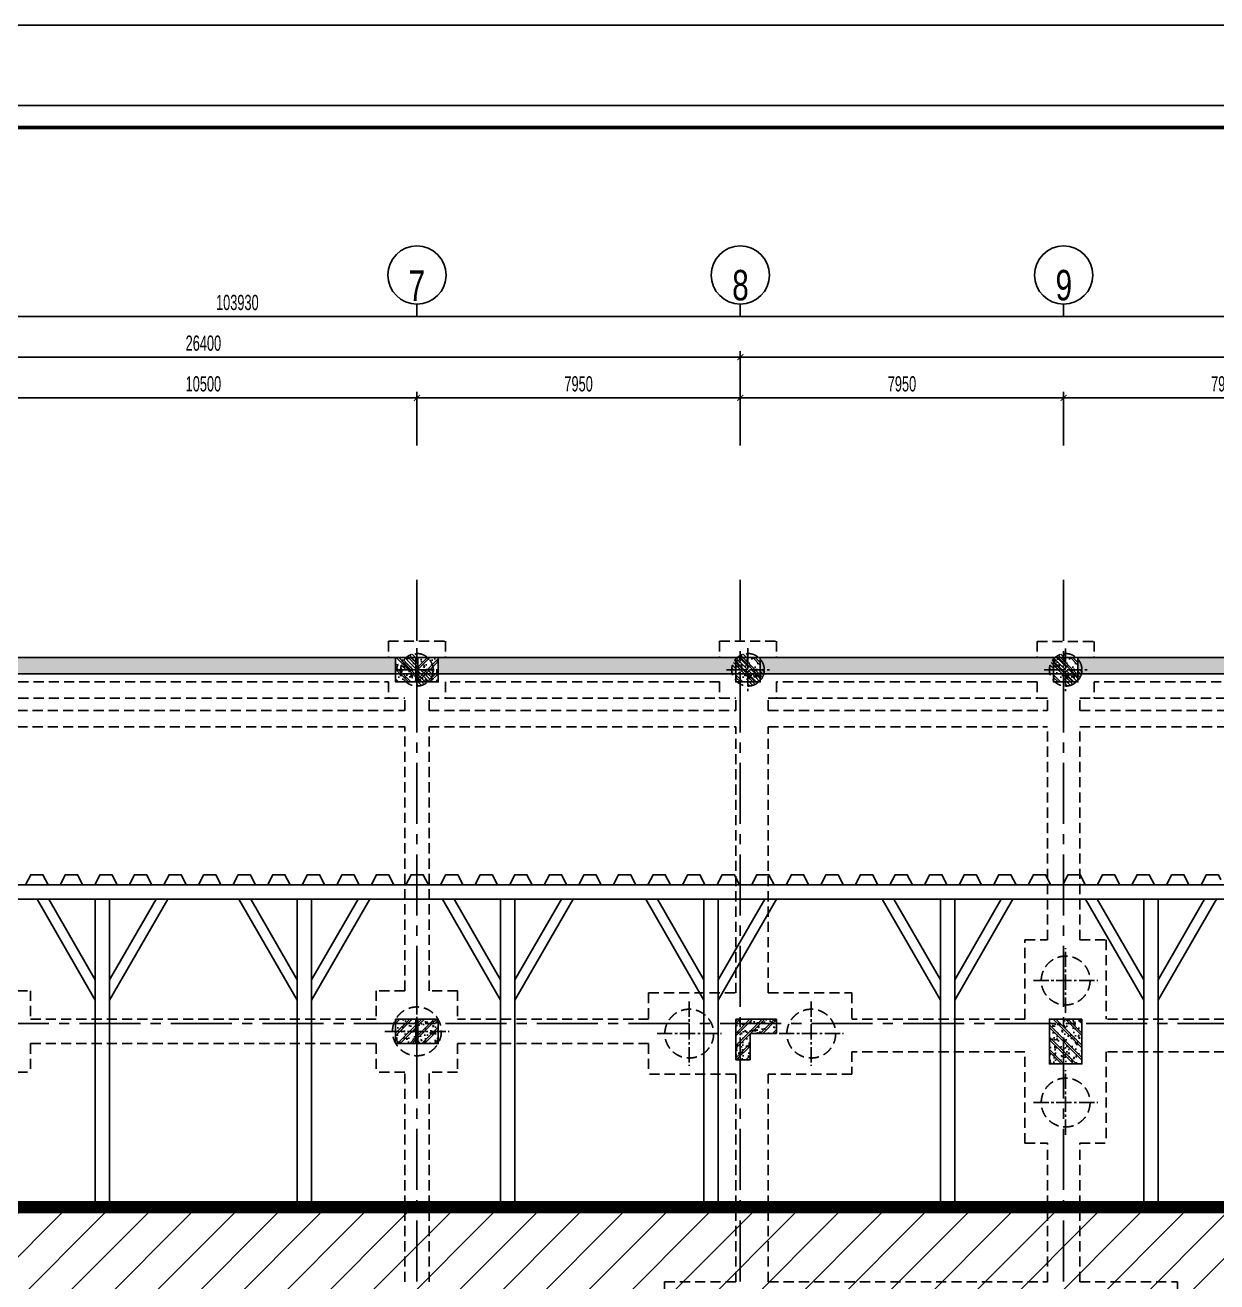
# Model space of a CAD drawing. Extents: x 71 to 3057337, y -14 to 345257.
# Drawn here: x 2969922 to 2999221, y 314356 to 345257 of the extents above; entities that cross this region are included whole.
import ezdxf

# ---------------------------------------------------------------- set-up
doc = ezdxf.new("R2010")
doc.units = 0
doc.header["$LTSCALE"] = 1000
doc.header["$MEASUREMENT"] = 0
doc.header["$PDMODE"] = 3
doc.linetypes.add('CENTER2', pattern=[1.125, 0.75, -0.125, 0.125, -0.125])
doc.linetypes.add('HIDDEN', pattern=[0.375, 0.25, -0.125])
doc.layers.get('0').update_dxf_attribs({"linetype": 'CONTINUOUS'})
doc.layers.get('Defpoints').update_dxf_attribs({"linetype": 'CONTINUOUS'})
for name, color, linetype in [('03BORDER', 3, 'CONTINUOUS'), ('12CHI', 1, 'CONTINUOUS'), ('CDC-KHUNGTEN', 7, 'CONTINUOUS'), ('CDC.01.AXIS', 160, 'CENTER2'), ('CDC.02.DIM', 1, 'CONTINUOUS'), ('CDC.04.HIDDEN', 8, 'HIDDEN'), ('CDC.05.STEEL', 4, 'CONTINUOUS'), ('CDC.06.TEXT', 2, 'CONTINUOUS'), ('CDC.09.COLUMN', 4, 'CONTINUOUS'), ('CDC.10.HATCH', 9, 'CONTINUOUS'), ('CDC.14.STEELNUM', 2, 'CONTINUOUS'), ('CDC.16.BIGTEXT', 6, 'CONTINUOUS')]:
    doc.layers.add(name, color=color, linetype=linetype)
doc.styles.add('ARIAL', font='arial.ttf', dxfattribs={"width": 0.6})
doc.dimstyles.new('D150', dxfattribs={"dimscale": 150, "dimtxt": 2.5, "dimasz": 1, "dimexe": 1, "dimexo": 0, "dimgap": 1, "dimtad": 1, "dimdec": 0, "dimdsep": 46, "dimtxsty": 'ARIAL', "dimblk": 'ARCHTICK', "dimcen": 1, "dimdle": 1, "dimclrd": 1, "dimclre": 1, "dimclrt": 2, "dimadec": 0, "dimazin": 0, "dimtfac": 0.00072, "dimtdec": 0, "dimtix": 1, "dimtmove": 2, "dimatfit": 3, "dimldrblk": 'ARCHTICK', "dimfxl": 1, "dimtolj": 1, "dimlwd": -1, "dimlwe": -1, "dimarcsym": 0})
pattern_1 = [(50, (-321037.27, 0), (358.63009, -31.376067), [37.5, -412.5]), (355, (-321037.27, 0), (-69.37567, 376.09607), [30, -330]), (100.4514, (-321007.4, -2.6), (289.25469, 344.71977), [31.870095, -350.571056]), (46.1842, (-321037.27, 100), (533.62052, -82.75951), [56.25, -618.75]), (96.6356, (-320992.8, 93.1), (467.33135, 487.05894), [47.80514, -525.8565]), (351.1842, (-321037.3, 100), (467.33097, 487.0593), [45, -495]), (21, (-320987.27, 75), (298.453526, -201.309445), [37.5, -412.5]), (326, (-320987.27, 75), (121.657666, 362.57502), [30, -330]), (71.4514, (-320962.4, 58.22), (420.111314, 161.26525), [31.870095, -350.571056]), (37.5, (-321037.27, 0), (6.079928, 166.446927), [0, -326, 0, -335, 0, -331.25]), (7.5, (-321037.27, 0), (131.534769, 197.205856), [0, -191, 0, -318.5, 0, -126.25]), (327.5, (-321148.77, 0), (266.911218, -11.277436), [0, -125, 0, -390, 0, -517.5]), (317.5, (-321198.77, 0), (291.593085, 50.05249), [0, -162.5, 0, -259, 0, -367.5]), (45, (-321037.27, 0), (-150.26019, 150.26019), []), (45, (-321037.27, 61.25), (-150.26019, 150.26019), [])]

# ---------------------------------------------------------------- blocks, each defined once
blk = doc.blocks.new('_ARCHTICK')
at = {"color": 0, "linetype": 'ByBlock', "const_width": 0.15}
blk.add_lwpolyline([(-0.5, -0.5), (0.5, 0.5)], dxfattribs=at)
blk = doc.blocks.new('*D308')
at = {"layer": 'CDC.02.DIM', "color": 1, "transparency": 16777216}
for p, q in [((2979554, 334920), (2979554, 336243)), ((2987504, 334920), (2987504, 336243)), ((2979404, 336093), (2987654, 336093))]:
    blk.add_line(p, q, dxfattribs=at)
at = {"layer": 'Defpoints', "color": 0, "transparency": 16777216}
for p in [(2987504, 336093), (2979554, 334920), (2987504, 334920)]:
    blk.add_point(p, dxfattribs=at)
at = {"layer": 'CDC.02.DIM', "color": 1, "transparency": 16777216, "xscale": 150, "yscale": 150, "zscale": 150, "rotation": 180}
blk.add_blockref('_ARCHTICK', (2979554, 336093), dxfattribs=at)
at = {"layer": 'CDC.02.DIM', "color": 1, "transparency": 16777216, "xscale": 150, "yscale": 150, "zscale": 150}
blk.add_blockref('_ARCHTICK', (2987504, 336093), dxfattribs=at)
at = {"layer": 'CDC.02.DIM', "color": 2, "transparency": 16777216, "insert": (2983529, 336435), "char_height": 375, "attachment_point": 5, "style": 'ARIAL'}
blk.add_mtext('\\A1;7950', dxfattribs=at)
blk = doc.blocks.new('*D311')
at = {"layer": 'CDC.02.DIM', "color": 1, "transparency": 16777216}
for p, q in [((2995454, 334920), (2995454, 336243)), ((3003404, 334920), (3003404, 336243)), ((3003554, 336093), (2995304, 336093))]:
    blk.add_line(p, q, dxfattribs=at)
at = {"layer": 'Defpoints', "color": 0, "transparency": 16777216}
for p in [(2995454, 336093), (2995454, 334920), (3003404, 334920)]:
    blk.add_point(p, dxfattribs=at)
at = {"layer": 'CDC.02.DIM', "color": 1, "transparency": 16777216, "xscale": 150, "yscale": 150, "zscale": 150, "rotation": 180}
blk.add_blockref('_ARCHTICK', (2995454, 336093), dxfattribs=at)
at = {"layer": 'CDC.02.DIM', "color": 1, "transparency": 16777216, "xscale": 150, "yscale": 150, "zscale": 150}
blk.add_blockref('_ARCHTICK', (3003404, 336093), dxfattribs=at)
at = {"layer": 'CDC.02.DIM', "color": 2, "transparency": 16777216, "insert": (2999429, 336435), "char_height": 375, "attachment_point": 5, "style": 'ARIAL'}
blk.add_mtext('\\A1;7950', dxfattribs=at)
blk = doc.blocks.new('*D312')
at = {"layer": 'CDC.02.DIM', "color": 1, "transparency": 16777216}
for p, q in [((2987504, 334920), (2987504, 336243)), ((2995454, 334920), (2995454, 336243)), ((2995604, 336093), (2987354, 336093))]:
    blk.add_line(p, q, dxfattribs=at)
at = {"layer": 'Defpoints', "color": 0, "transparency": 16777216}
for p in [(2987504, 336093), (2987504, 334920), (2995454, 334920)]:
    blk.add_point(p, dxfattribs=at)
at = {"layer": 'CDC.02.DIM', "color": 1, "transparency": 16777216, "xscale": 150, "yscale": 150, "zscale": 150, "rotation": 180}
blk.add_blockref('_ARCHTICK', (2987504, 336093), dxfattribs=at)
at = {"layer": 'CDC.02.DIM', "color": 1, "transparency": 16777216, "xscale": 150, "yscale": 150, "zscale": 150}
blk.add_blockref('_ARCHTICK', (2995454, 336093), dxfattribs=at)
at = {"layer": 'CDC.02.DIM', "color": 2, "transparency": 16777216, "insert": (2991479, 336435), "char_height": 375, "attachment_point": 5, "style": 'ARIAL'}
blk.add_mtext('\\A1;7950', dxfattribs=at)
blk = doc.blocks.new('*D313')
at = {"layer": 'CDC.02.DIM', "color": 1, "transparency": 16777216}
for p, q in [((2987504, 334920), (2987504, 337243)), ((3027104, 334920), (3027104, 337243)), ((3027254, 337093), (2987354, 337093))]:
    blk.add_line(p, q, dxfattribs=at)
at = {"layer": 'Defpoints', "color": 0, "transparency": 16777216}
for p in [(2987504, 337093), (2987504, 334920), (3027104, 334920)]:
    blk.add_point(p, dxfattribs=at)
at = {"layer": 'CDC.02.DIM', "color": 1, "transparency": 16777216, "xscale": 150, "yscale": 150, "zscale": 150, "rotation": 180}
blk.add_blockref('_ARCHTICK', (2987504, 337093), dxfattribs=at)
at = {"layer": 'CDC.02.DIM', "color": 1, "transparency": 16777216, "xscale": 150, "yscale": 150, "zscale": 150}
blk.add_blockref('_ARCHTICK', (3027104, 337093), dxfattribs=at)
at = {"layer": 'CDC.02.DIM', "color": 2, "transparency": 16777216, "insert": (3007304, 337435), "char_height": 375, "attachment_point": 5, "style": 'ARIAL'}
blk.add_mtext('\\A1;39600', dxfattribs=at)
blk = doc.blocks.new('*D314')
at = {"layer": 'CDC.02.DIM', "color": 1, "transparency": 16777216}
for p, q in [((2961104, 334920), (2961104, 337243)), ((2987504, 334920), (2987504, 337243)), ((2960954, 337093), (2987654, 337093))]:
    blk.add_line(p, q, dxfattribs=at)
at = {"layer": 'Defpoints', "color": 0, "transparency": 16777216}
for p in [(2987504, 337093), (2961104, 334920), (2987504, 334920)]:
    blk.add_point(p, dxfattribs=at)
at = {"layer": 'CDC.02.DIM', "color": 1, "transparency": 16777216, "xscale": 150, "yscale": 150, "zscale": 150, "rotation": 180}
blk.add_blockref('_ARCHTICK', (2961104, 337093), dxfattribs=at)
at = {"layer": 'CDC.02.DIM', "color": 1, "transparency": 16777216, "xscale": 150, "yscale": 150, "zscale": 150}
blk.add_blockref('_ARCHTICK', (2987504, 337093), dxfattribs=at)
at = {"layer": 'CDC.02.DIM', "color": 2, "transparency": 16777216, "insert": (2974304, 337435), "char_height": 375, "attachment_point": 5, "style": 'ARIAL'}
blk.add_mtext('\\A1;26400', dxfattribs=at)
blk = doc.blocks.new('*D315')
at = {"layer": 'CDC.02.DIM', "color": 1, "transparency": 16777216}
for p, q in [((2923024, 338093), (3027254, 338093)), ((2923174, 334920), (2923174, 338243)), ((3027104, 334920), (3027104, 338243))]:
    blk.add_line(p, q, dxfattribs=at)
at = {"layer": 'Defpoints', "color": 0, "transparency": 16777216}
for p in [(3027104, 338093), (2923174, 334920), (3027104, 334920)]:
    blk.add_point(p, dxfattribs=at)
at = {"layer": 'CDC.02.DIM', "color": 1, "transparency": 16777216, "xscale": 150, "yscale": 150, "zscale": 150, "rotation": 180}
blk.add_blockref('_ARCHTICK', (2923174, 338093), dxfattribs=at)
at = {"layer": 'CDC.02.DIM', "color": 1, "transparency": 16777216, "xscale": 150, "yscale": 150, "zscale": 150}
blk.add_blockref('_ARCHTICK', (3027104, 338093), dxfattribs=at)
at = {"layer": 'CDC.02.DIM', "color": 2, "transparency": 16777216, "insert": (2975139, 338435), "char_height": 375, "attachment_point": 5, "style": 'ARIAL'}
blk.add_mtext('\\A1;103930', dxfattribs=at)
blk = doc.blocks.new('*D316')
at = {"layer": 'CDC.02.DIM', "color": 1, "transparency": 16777216}
for p, q in [((2969054, 334920), (2969054, 336243)), ((2979554, 334920), (2979554, 336243)), ((2968904, 336093), (2979704, 336093))]:
    blk.add_line(p, q, dxfattribs=at)
at = {"layer": 'Defpoints', "color": 0, "transparency": 16777216}
for p in [(2979554, 336093), (2969054, 334920), (2979554, 334920)]:
    blk.add_point(p, dxfattribs=at)
at = {"layer": 'CDC.02.DIM', "color": 1, "transparency": 16777216, "xscale": 150, "yscale": 150, "zscale": 150, "rotation": 180}
blk.add_blockref('_ARCHTICK', (2969054, 336093), dxfattribs=at)
at = {"layer": 'CDC.02.DIM', "color": 1, "transparency": 16777216, "xscale": 150, "yscale": 150, "zscale": 150}
blk.add_blockref('_ARCHTICK', (2979554, 336093), dxfattribs=at)
at = {"layer": 'CDC.02.DIM', "color": 2, "transparency": 16777216, "insert": (2974304, 336435), "char_height": 375, "attachment_point": 5, "style": 'ARIAL'}
blk.add_mtext('\\A1;10500', dxfattribs=at)
blk = doc.blocks.new('7.95M')
at = {"layer": 'CDC.10.HATCH'}
h = blk.add_hatch(dxfattribs=at)
h.set_pattern_fill('CHAU-01', color=256, scale=80, style=0, pattern_type=2)
h.set_pattern_definition([(50, (-322187.27, 0), (573.80815, -50.20171), [60, -660]), (355, (-322187.3, 0), (-111.00107, 601.7537), [48, -528]), (100.4514, (-322139.46, -4.2), (462.8075, 551.55163), [50.99215, -560.91369]), (46.1842, (-322187.3, 160), (853.79284, -132.4152), [90, -990]), (96.6356, (-322116.1, 149), (747.73016, 779.2943), [76.48823, -841.3704]), (351.1842, (-322187.3, 160), (747.72956, 779.2949), [72, -792]), (21, (-322107.27, 120), (477.52564, -322.09511), [60, -660]), (326, (-322107.3, 120), (194.65227, 580.12004), [48, -528]), (71.4514, (-322067.5, 93.16), (672.1781, 258.0244), [50.99215, -560.91369]), (37.5, (-322187.27, 0), (9.727884, 266.315083), [0, -521.6, 0, -536, 0, -530]), (7.5, (-322187.27, 0), (210.45563, 315.52937), [0, -305.6, 0, -509.6, 0, -202]), (327.5, (-322365.67, 0), (427.05795, -18.043897), [0, -200, 0, -624, 0, -828]), (317.5, (-322445.67, 0), (466.548935, 80.083986), [0, -260, 0, -414.4, 0, -588]), (45, (-322187.27, 0), (-240.416306, 240.416306), []), (45, (-322187.27, 98), (-240.416306, 240.416306), [])])
h.paths.add_polyline_path([(1468217, -63848), (1458542, -63848), (1458542, -64248), (1468217, -64248)])
h.paths.add_polyline_path([(1476583, -63848), (1469267, -63848), (1469267, -64248), (1476583, -64248)])
h.paths.add_polyline_path([(1484393, -63848), (1477183, -63848), (1477183, -64248), (1484393, -64248)])
h.paths.add_polyline_path([(1492293, -63848), (1484993, -63848), (1484993, -64248), (1492293, -64248)])
h.paths.add_polyline_path([(1500193, -63848), (1492893, -63848), (1492893, -64248), (1500193, -64248)])
h.paths.add_polyline_path([(1508003, -63848), (1500793, -63848), (1500793, -64248), (1508003, -64248)])
h.paths.add_polyline_path([(1511853, -63848), (1508603, -63848), (1508603, -64248), (1511853, -64248)])
h.paths.add_polyline_path([(1512453, -63848), (1512453, -63848), (1512453, -64433), (1515745, -67954), (1516292, -67954)])
h = blk.add_hatch(dxfattribs=at)
h.set_pattern_fill('CHAU-01', color=256, scale=50, angle=270, style=0, pattern_type=2)
h.set_pattern_definition([(320, (-280638.86, -371169.63), (-31.376067, -358.63009), [37.5, -412.5]), (265, (-280638.86, -371169.63), (376.09607, 69.37567), [30, -330]), (10.4514, (-280641.48, -371199.52), (344.71977, -289.25469), [31.870095, -350.571056]), (316.1842, (-280538.86, -371169.63), (-82.75951, -533.62052), [56.25, -618.75]), (6.6356, (-280545.76, -371214.1), (487.05894, -467.33135), [47.80514, -525.8565]), (261.1842, (-280538.86, -371169.63), (487.0593, -467.33097), [45, -495]), (291, (-280563.86, -371219.63), (-201.309445, -298.453526), [37.5, -412.5]), (236, (-280563.86, -371219.63), (362.57502, -121.657666), [30, -330]), (341.4514, (-280580.64, -371244.5), (161.26525, -420.111314), [31.870095, -350.571056]), (307.5, (-280638.86, -371169.63), (166.446927, -6.079928), [0, -326, 0, -335, 0, -331.25]), (277.5, (-280638.86, -371169.63), (197.205856, -131.534769), [0, -191, 0, -318.5, 0, -126.25]), (237.5, (-280638.86, -371058.13), (-11.277436, -266.911218), [0, -125, 0, -390, 0, -517.5]), (227.5, (-280638.86, -371008.13), (50.05249, -291.593085), [0, -162.5, 0, -259, 0, -367.5]), (315, (-280638.86, -371169.63), (150.26019, 150.26019), []), (315, (-280577.61, -371169.63), (150.26019, 150.26019), [])])
h.paths.add_polyline_path([(1468217, -63848), (1468217, -64448), (1468717, -64448), (1468717, -63848)])
h = blk.add_hatch(dxfattribs=at)
h.set_pattern_fill('ANSI31', color=256, scale=500, style=0)
h.set_pattern_definition([(135, (3245406.14, 17235.994), (44.1941738, 44.1941738), [])])
edge = h.paths.add_edge_path()
edge.add_line((1468742, -63748), (1468742, -64148))
edge.add_line((1468742, -64148), (1468342, -64148))
edge.add_ellipse((1468742, -64148), major_axis=(283, 283), ratio=1, start_angle=45, end_angle=135, ccw=False)
edge = h.paths.add_edge_path()
edge.add_line((1468742, -64148), (1469142, -64148))
edge.add_ellipse((1468742, -64148), major_axis=(283, 283), ratio=1, start_angle=225, end_angle=315, ccw=False)
edge.add_line((1468742, -64548), (1468742, -64148))
h = blk.add_hatch(dxfattribs=at)
h.set_pattern_fill('CHAU-01', color=256, scale=50, angle=270, style=0, pattern_type=2)
h.set_pattern_definition([(220, (3218123.78, -371169.63), (31.376067, -358.63009), [37.5, -412.5]), (275, (3218123.8, -371169.63), (-376.09607, 69.37567), [30, -330]), (169.5486, (3218126.4, -371199.52), (-344.71977, -289.25469), [31.870095, -350.571056]), (223.8158, (3218023.8, -371169.63), (82.75951, -533.62052), [56.25, -618.75]), (173.3644, (3218030.7, -371214.1), (-487.05894, -467.33135), [47.80514, -525.8565]), (278.8158, (3218023.8, -371169.63), (-487.0593, -467.33097), [45, -495]), (249, (3218048.78, -371219.63), (201.309445, -298.453526), [37.5, -412.5]), (304, (3218048.8, -371219.63), (-362.57502, -121.657666), [30, -330]), (198.5486, (3218065.56, -371244.5), (-161.26525, -420.111314), [31.870095, -350.571056]), (232.5, (3218123.78, -371169.63), (-166.446927, -6.079928), [0, -326, 0, -335, 0, -331.25]), (262.5, (3218123.78, -371169.63), (-197.205856, -131.534769), [0, -191, 0, -318.5, 0, -126.25]), (302.5, (3218123.78, -371058.13), (11.277436, -266.911218), [0, -125, 0, -390, 0, -517.5]), (312.5, (3218123.78, -371008.13), (-50.05249, -291.593085), [0, -162.5, 0, -259, 0, -367.5]), (225, (3218123.78, -371169.63), (-150.26019, 150.26019), []), (225, (3218062.53, -371169.63), (-150.26019, 150.26019), [])])
h.paths.add_polyline_path([(1469267, -63848), (1469267, -64448), (1468767, -64448), (1468767, -63848)])
h = blk.add_hatch(dxfattribs=at)
h.set_pattern_fill('ANSI31', color=256, scale=500, style=0)
h.set_pattern_definition([(135, (3253546.144, 17235.994), (44.1941738, 44.1941738), [])])
edge = h.paths.add_edge_path()
edge.add_line((1476882, -63748), (1476882, -64148))
edge.add_line((1476882, -64148), (1476482, -64148))
edge.add_ellipse((1476882, -64148), major_axis=(283, 283), ratio=1, start_angle=45, end_angle=135, ccw=False)
edge = h.paths.add_edge_path()
edge.add_line((1476882, -64148), (1477282, -64148))
edge.add_ellipse((1476882, -64148), major_axis=(283, 283), ratio=1, start_angle=225, end_angle=315, ccw=False)
edge.add_line((1476882, -64548), (1476882, -64148))
h = blk.add_hatch(dxfattribs=at)
h.set_pattern_fill('CHAU-01', color=256, scale=50, angle=270, style=0, pattern_type=2)
h.set_pattern_definition([(320, (-272173.57, -371169.63), (-31.376067, -358.63009), [37.5, -412.5]), (265, (-272173.57, -371169.63), (376.09607, 69.37567), [30, -330]), (10.4514, (-272176.2, -371199.52), (344.71977, -289.25469), [31.870095, -350.571056]), (316.1842, (-272073.57, -371169.63), (-82.75951, -533.62052), [56.25, -618.75]), (6.6356, (-272080.47, -371214.1), (487.05894, -467.33135), [47.80514, -525.8565]), (261.1842, (-272073.6, -371169.63), (487.0593, -467.33097), [45, -495]), (291, (-272098.57, -371219.63), (-201.309445, -298.453526), [37.5, -412.5]), (236, (-272098.57, -371219.63), (362.57502, -121.657666), [30, -330]), (341.4514, (-272115.35, -371244.5), (161.26525, -420.111314), [31.870095, -350.571056]), (307.5, (-272173.57, -371169.63), (166.446927, -6.079928), [0, -326, 0, -335, 0, -331.25]), (277.5, (-272173.57, -371169.63), (197.205856, -131.534769), [0, -191, 0, -318.5, 0, -126.25]), (237.5, (-272173.57, -371058.13), (-11.277436, -266.911218), [0, -125, 0, -390, 0, -517.5]), (227.5, (-272173.57, -371008.13), (50.05249, -291.593085), [0, -162.5, 0, -259, 0, -367.5]), (315, (-272173.57, -371169.63), (150.26019, 150.26019), []), (315, (-272112.32, -371169.63), (150.26019, 150.26019), [])])
h.paths.add_polyline_path([(1477183, -64448), (1476583, -64448), (1476583, -63848), (1477183, -63848)])
h = blk.add_hatch(dxfattribs=at)
h.set_pattern_fill('ANSI31', color=256, scale=500, style=0)
h.set_pattern_definition([(135, (3261356.086, 17235.834), (44.1941738, 44.1941738), [])])
edge = h.paths.add_edge_path()
edge.add_line((1484692, -63749), (1484692, -64149))
edge.add_line((1484692, -64149), (1484292, -64149))
edge.add_ellipse((1484692, -64149), major_axis=(283, 283), ratio=1, start_angle=45, end_angle=135, ccw=False)
edge = h.paths.add_edge_path()
edge.add_line((1484692, -64149), (1485092, -64149))
edge.add_ellipse((1484692, -64149), major_axis=(283, 283), ratio=1, start_angle=225, end_angle=315, ccw=False)
edge.add_line((1484692, -64549), (1484692, -64149))
h = blk.add_hatch(dxfattribs=at)
h.set_pattern_fill('CHAU-01', color=256, scale=50, angle=270, style=0, pattern_type=2)
h.set_pattern_definition([(320, (-264363.63, -371169.58), (-31.376067, -358.63009), [37.5, -412.5]), (265, (-264363.63, -371169.58), (376.09607, 69.37567), [30, -330]), (10.4514, (-264366.25, -371199.47), (344.71977, -289.25469), [31.870095, -350.571056]), (316.1842, (-264263.63, -371169.6), (-82.75951, -533.62052), [56.25, -618.75]), (6.6356, (-264270.53, -371214.05), (487.05894, -467.33135), [47.80514, -525.8565]), (261.1842, (-264263.63, -371169.6), (487.0593, -467.33097), [45, -495]), (291, (-264288.63, -371219.58), (-201.309445, -298.453526), [37.5, -412.5]), (236, (-264288.63, -371219.58), (362.57502, -121.657666), [30, -330]), (341.4514, (-264305.4, -371244.45), (161.26525, -420.111314), [31.870095, -350.571056]), (307.5, (-264363.63, -371169.58), (166.446927, -6.079928), [0, -326, 0, -335, 0, -331.25]), (277.5, (-264363.63, -371169.58), (197.205856, -131.534769), [0, -191, 0, -318.5, 0, -126.25]), (237.5, (-264363.63, -371058.08), (-11.277436, -266.911218), [0, -125, 0, -390, 0, -517.5]), (227.5, (-264363.63, -371008.08), (50.05249, -291.593085), [0, -162.5, 0, -259, 0, -367.5]), (315, (-264363.63, -371169.58), (150.26019, 150.26019), []), (315, (-264302.38, -371169.58), (150.26019, 150.26019), [])])
h.paths.add_polyline_path([(1484993, -64448), (1484393, -64448), (1484393, -63848), (1484993, -63848)])
h = blk.add_hatch(dxfattribs=at)
h.set_pattern_fill('CHAU-01', color=256, scale=50, style=0, pattern_type=2)
h.set_pattern_definition(pattern_1)
h.paths.add_polyline_path([(1468217, -72738), (1468217, -73338), (1468717, -73338), (1468717, -72738)])
h = blk.add_hatch(dxfattribs=at)
h.set_pattern_fill('CHAU-01', color=256, scale=50, style=0, pattern_type=2)
h.set_pattern_definition(pattern_1)
h.paths.add_polyline_path([(1469267, -72738), (1469267, -73338), (1468767, -73338), (1468767, -72738)])
h = blk.add_hatch(dxfattribs=at)
h.set_pattern_fill('CHAU-01', color=256, scale=50, style=0, pattern_type=2)
h.set_pattern_definition([(50, (-263987.3, 0), (358.63009, -31.376067), [37.5, -412.5]), (355, (-263987.3, 0), (-69.37567, 376.09607), [30, -330]), (100.4514, (-263957.42, -2.6), (289.25469, 344.71977), [31.870095, -350.571056]), (46.1842, (-263987.3, 100), (533.62052, -82.75951), [56.25, -618.75]), (96.6356, (-263942.84, 93.1), (467.33135, 487.05894), [47.80514, -525.8565]), (351.1842, (-263987.3, 100), (467.33097, 487.0593), [45, -495]), (21, (-263937.3, 75), (298.453526, -201.309445), [37.5, -412.5]), (326, (-263937.3, 75), (121.657666, 362.57502), [30, -330]), (71.4514, (-263912.43, 58.22), (420.111314, 161.26525), [31.870095, -350.571056]), (37.5, (-263987.3, 0), (6.079928, 166.446927), [0, -326, 0, -335, 0, -331.25]), (7.5, (-263987.3, 0), (131.534769, 197.205856), [0, -191, 0, -318.5, 0, -126.25]), (327.5, (-264098.8, 0), (266.911218, -11.277436), [0, -125, 0, -390, 0, -517.5]), (317.5, (-264148.8, 0), (291.593085, 50.05249), [0, -162.5, 0, -259, 0, -367.5]), (45, (-263987.3, 0), (-150.26019, 150.26019), []), (45, (-263987.3, 61.25), (-150.26019, 150.26019), [])])
h.paths.add_polyline_path([(1476692, -72848), (1476582, -72848), (1476582, -73738), (1476692, -73738)])
h.paths.add_polyline_path([(1477582, -72848), (1476692, -72848), (1476692, -73738), (1476932, -73738), (1476932, -73088), (1477582, -73088)])
h.paths.add_polyline_path([(1477582, -72738), (1476692, -72738), (1476692, -72848), (1477582, -72848)])
h.paths.add_polyline_path([(1476692, -72738), (1476582, -72738), (1476582, -72848), (1476692, -72848)])
h = blk.add_hatch(dxfattribs=at)
h.set_pattern_fill('CHAU-01', color=256, scale=50, style=0, pattern_type=2)
h.set_pattern_definition([(130, (3233672.23, 0), (-358.63009, -31.376067), [37.5, -412.5]), (185, (3233672.23, 0), (69.37567, 376.09607), [30, -330]), (79.5486, (3233642.35, -2.6), (-289.25469, 344.71977), [31.870095, -350.571056]), (133.8158, (3233672.23, 100), (-533.62052, -82.75951), [56.25, -618.75]), (83.3644, (3233627.77, 93.1), (-467.33135, 487.05894), [47.80514, -525.8565]), (188.8158, (3233672.23, 100), (-467.33097, 487.0593), [45, -495]), (159, (3233622.23, 75), (-298.453526, -201.309445), [37.5, -412.5]), (214, (3233622.23, 75), (-121.657666, 362.57502), [30, -330]), (108.5486, (3233597.36, 58.22), (-420.111314, 161.26525), [31.870095, -350.571056]), (142.5, (3233672.23, 0), (-6.079928, 166.446927), [0, -326, 0, -335, 0, -331.25]), (172.5, (3233672.23, 0), (-131.534769, 197.205856), [0, -191, 0, -318.5, 0, -126.25]), (212.5, (3233783.73, 0), (-266.911218, -11.277436), [0, -125, 0, -390, 0, -517.5]), (222.5, (3233833.73, 0), (-291.593085, 50.05249), [0, -162.5, 0, -259, 0, -367.5]), (135, (3233672.23, 0), (150.26019, 150.26019), []), (135, (3233672.23, 61.25), (150.26019, 150.26019), [])])
h.paths.add_polyline_path([(1484742, -72738), (1485092, -72738), (1485092, -72848), (1484742, -72848)])
h.paths.add_polyline_path([(1484742, -72848), (1485092, -72848), (1485092, -73838), (1484742, -73838)])
h.paths.add_polyline_path([(1484292, -72848), (1484742, -72848), (1484742, -73838), (1484292, -73838)])
h.paths.add_polyline_path([(1484292, -72738), (1484742, -72738), (1484742, -72848), (1484292, -72848)])
at = {"layer": 'CDC.01.AXIS', "ltscale": 2}
for p, q in [((1468742, -61938), (1468742, -120474)), ((1476692, -61938), (1476692, -120474)), ((1484642, -61938), (1484642, -120474)), ((1410944, -63847), (1517957, -63847)), ((1410944, -72848), (1517957, -72848))]:
    blk.add_line(p, q, dxfattribs=at)
at = {"layer": 'CDC.01.AXIS', "ltscale": 0.5}
for p, q in [((1468742, -63620), (1468742, -64676)), ((1476882, -63620), (1476882, -64676)), ((1484692, -63621), (1484692, -64677)), ((1468214, -64148), (1469270, -64148)), ((1476354, -64148), (1477410, -64148)), ((1484164, -64149), (1485220, -64149)), ((1484692, -72580), (1484692, -70996)), ((1483900, -71788), (1485484, -71788)), ((1468742, -72246), (1468742, -73830)), ((1475438, -72302), (1475438, -73886)), ((1478438, -72302), (1478438, -73886)), ((1467950, -73038), (1469534, -73038)), ((1474646, -73094), (1476230, -73094)), ((1477646, -73094), (1479230, -73094)), ((1484692, -75580), (1484692, -73996)), ((1483900, -74788), (1485484, -74788))]:
    blk.add_line(p, q, dxfattribs=at)
at = {"layer": 'CDC.04.HIDDEN'}
for p, q in [((1468042, -63448), (1468042, -63848)), ((1468042, -63448), (1469442, -63448)), ((1469442, -63448), (1469442, -63848)), ((1476182, -63448), (1476182, -63848)), ((1476182, -63448), (1477582, -63448)), ((1477582, -63448), (1477582, -63848)), ((1483992, -63449), (1483992, -63848)), ((1483992, -63449), (1485392, -63449)), ((1485392, -63449), (1485392, -63848)), ((1458942, -64448), (1468042, -64448)), ((1468042, -64448), (1468042, -64848)), ((1469442, -64448), (1469442, -64848)), ((1476182, -64448), (1469442, -64448)), ((1476182, -64448), (1476182, -64848)), ((1477582, -64448), (1477582, -64848)), ((1483992, -64448), (1477582, -64448)), ((1483992, -64448), (1483992, -64849)), ((1485392, -64448), (1485392, -64849)), ((1491892, -64448), (1485392, -64448)), ((1458942, -64848), (1468042, -64848)), ((1468042, -64848), (1468442, -64848)), ((1468442, -65148), (1468442, -64848)), ((1469042, -64848), (1469442, -64848)), ((1469042, -65148), (1469042, -64848)), ((1469442, -64848), (1476182, -64848)), ((1476182, -64848), (1476582, -64848)), ((1476582, -65148), (1476582, -64848)), ((1477382, -64848), (1477582, -64848)), ((1477382, -65148), (1477382, -64848)), ((1477582, -64848), (1483992, -64848)), ((1483992, -64849), (1484242, -64849)), ((1484242, -65148), (1484242, -64849)), ((1485042, -64849), (1485392, -64849)), ((1485042, -65148), (1485042, -64849)), ((1485392, -64848), (1492192, -64848)), ((1458542, -65148), (1468442, -65148)), ((1469042, -65148), (1476582, -65148)), ((1477382, -65148), (1484242, -65148)), ((1485042, -65148), (1492192, -65148)), ((1458542, -65548), (1468442, -65548)), ((1468442, -72038), (1468442, -65548)), ((1469042, -72038), (1469042, -65548)), ((1469042, -65548), (1476582, -65548)), ((1476582, -72094), (1476582, -65548)), ((1477382, -72094), (1477382, -65548)), ((1477382, -65548), (1484242, -65548)), ((1484242, -70788), (1484242, -65548)), ((1485042, -70788), (1485042, -65548)), ((1485042, -65548), (1489792, -65548)), ((1483692, -72738), (1483692, -70788)), ((1483692, -70788), (1484242, -70788)), ((1485042, -70788), (1485692, -70788)), ((1485692, -70788), (1485692, -72738)), ((1458542, -72038), (1459242, -72038)), ((1459242, -72038), (1459242, -72738)), ((1467742, -72038), (1467742, -72738)), ((1468442, -72038), (1467742, -72038)), ((1469742, -72038), (1469042, -72038)), ((1469742, -72038), (1469742, -72738)), ((1474438, -72094), (1476582, -72094)), ((1474438, -72094), (1474438, -72738)), ((1477382, -72094), (1479438, -72094)), ((1479438, -72094), (1479438, -72738)), ((1459242, -72738), (1467742, -72738)), ((1474438, -72738), (1469742, -72738)), ((1483692, -72738), (1479438, -72738)), ((1491592, -72738), (1485692, -72738)), ((1459242, -73338), (1467742, -73338)), ((1459242, -73338), (1459242, -74038)), ((1467742, -73338), (1467742, -74038)), ((1474438, -73338), (1469742, -73338)), ((1469742, -73338), (1469742, -74038)), ((1474438, -73338), (1474438, -74094)), ((1483692, -73538), (1479438, -73538)), ((1479438, -73538), (1479438, -74094)), ((1483692, -75788), (1483692, -73538)), ((1491592, -73538), (1485692, -73538)), ((1485692, -73538), (1485692, -75788)), ((1458542, -74038), (1459242, -74038)), ((1468442, -74038), (1467742, -74038)), ((1468442, -79198), (1468442, -74038)), ((1469042, -79198), (1469042, -74038)), ((1469742, -74038), (1469042, -74038)), ((1476582, -74094), (1474438, -74094)), ((1476582, -79198), (1476582, -74094)), ((1477382, -79198), (1477382, -74094)), ((1479438, -74094), (1477382, -74094)), ((1483692, -75788), (1484242, -75788)), ((1484242, -79198), (1484242, -75788)), ((1485042, -79198), (1485042, -75788)), ((1485042, -75788), (1485692, -75788)), ((1474833, -79198), (1476582, -79198)), ((1474833, -79198), (1474833, -79898)), ((1477382, -79198), (1484242, -79198)), ((1485042, -79198), (1487442, -79198)), ((1487442, -79198), (1487442, -79898))]:
    blk.add_line(p, q, dxfattribs=at)
for centre, radius in [((1468742, -64148), 400), ((1476882, -64148), 400), ((1484692, -64149), 400), ((1484692, -71788), 600), ((1468742, -73038), 600), ((1475438, -73094), 600), ((1478438, -73094), 600), ((1484692, -74788), 600)]:
    blk.add_circle(centre, radius, dxfattribs=at)
at = {"layer": 'CDC.09.COLUMN'}
for p, q in [((1416077, -63848), (1512453, -63848)), ((1416250, -64248), (1512279, -64248))]:
    blk.add_line(p, q, dxfattribs=at)
at = {"layer": 'CDC.09.COLUMN', "ltscale": 2000}
for p, q in [((1476582, -73738), (1476582, -72738)), ((1476582, -72738), (1477582, -72738)), ((1477582, -73088), (1477582, -72738)), ((1476932, -73088), (1476932, -73738)), ((1476932, -73088), (1477582, -73088)), ((1476932, -73738), (1476582, -73738))]:
    blk.add_line(p, q, dxfattribs=at)
for points in [[(1468717, -63848), (1468717, -64448), (1468217, -64448), (1468217, -63848)], [(1468767, -63848), (1468767, -64448), (1469267, -64448), (1469267, -63848)], [(1477183, -63848), (1477183, -64448), (1476583, -64448), (1476583, -63848)], [(1484993, -63848), (1484993, -64448), (1484393, -64448), (1484393, -63848)], [(1468217, -72738), (1468217, -73338), (1468717, -73338), (1468717, -72738)], [(1469267, -72738), (1469267, -73338), (1468767, -73338), (1468767, -72738)], [(1485092, -72738), (1485092, -73838), (1484292, -73838), (1484292, -72738)]]:
    blk.add_lwpolyline(points, close=True, dxfattribs=at)
blk = doc.blocks.new('KHUNG TEN')
at = {"layer": 'CDC-KHUNGTEN', "color": 8}
blk.add_lwpolyline([(75096, 1100), (83000, 1100), (83000, 58300), (3000, 58300), (3000, 1100), (75096, 1100)], dxfattribs=at)
at = {"layer": 'CDC-KHUNGTEN', "color": 255, "lineweight": 60}
blk.add_lwpolyline([(74900, 1400), (74900, 58000), (3300, 58000), (3300, 1400), (74900, 1400)], close=True, dxfattribs=at)
at = {"layer": 'Defpoints', "color": 1, "ltscale": 0.2}
blk.add_lwpolyline([(0, 0), (0, 59400), (84100, 59400), (84100, 0), (0, 0)], close=True, dxfattribs=at)

msp = doc.modelspace()

# ---------------------------------------------------------------- hatches: boundary and pattern name
at = {"layer": 'CDC.10.HATCH'}
h = msp.add_hatch(dxfattribs=at)
h.set_pattern_fill('ANSI31', color=256, scale=6000, style=0)
h.set_pattern_definition([(45, (6046.44, 116416.5), (-530.33009, 530.33009), [])])
h.paths.add_polyline_path([(3014304.1, 316190.9), (2934235.7, 316190.9), (2934235.7, 287145.7), (3014304.1, 287145.7)])
h.paths.add_polyline_path([(2958056.3, 300307.1), (2989134.8, 300307.1), (2989134.8, 303623.8), (2958056.3, 303623.8)], flags=24)

# ---------------------------------------------------------------- linework, layer by layer
at = {"layer": '12CHI'}
for p, q in [((2979554.5, 338093.3), (2979554.5, 338395.2)), ((2987504.5, 338093.3), (2987504.5, 338395.2)), ((2995454.4, 338093.3), (2995454.4, 338395.2))]:
    msp.add_line(p, q, dxfattribs=at)
for centre in [(2979554.5, 339111.1), (2987504.5, 339111.1), (2995454.4, 339111.1)]:
    msp.add_circle(centre, 715.9, dxfattribs=at)
at = {"layer": 'CDC.05.STEEL', "linetype": 'Continuous'}
for p, q in [((2926504.2, 324116), (3022104.4, 324116)), ((2926854.2, 323766), (3021754.4, 323766))]:
    msp.add_line(p, q, dxfattribs=at)
at = {"layer": 'CDC.05.STEEL', "color": 4}
for p, q in [((2971646.7, 321282.9), (2970213.9, 323766)), ((2971646.7, 321783.1), (2970502.5, 323766)), ((2971646.7, 316190.9), (2971646.7, 323766)), ((2971996.7, 316190.9), (2971996.7, 323766)), ((2971996.7, 321783.1), (2973140.9, 323766)), ((2971996.7, 321282.9), (2973429.5, 323766)), ((2976611.9, 321282.9), (2975179.1, 323766)), ((2976611.9, 321783.1), (2975467.8, 323766)), ((2976611.9, 316190.9), (2976611.9, 323766)), ((2976961.9, 316190.9), (2976961.9, 323766)), ((2976961.9, 321783.1), (2978106.1, 323766)), ((2976961.9, 321282.9), (2978394.7, 323766)), ((2981611.9, 321282.9), (2980179.1, 323766)), ((2981611.9, 321783.1), (2980467.8, 323766)), ((2981611.9, 316190.9), (2981611.9, 323766)), ((2981961.9, 316190.9), (2981961.9, 323766)), ((2981961.9, 321783.1), (2983106.1, 323766)), ((2981961.9, 321282.9), (2983394.7, 323766)), ((2986611.9, 321282.9), (2985179.1, 323766)), ((2986611.9, 321783.1), (2985467.8, 323766)), ((2986611.9, 316190.9), (2986611.9, 323766)), ((2986961.9, 316190.9), (2986961.9, 323766)), ((2986961.9, 321783.1), (2988106.1, 323766)), ((2986961.9, 321282.9), (2988394.7, 323766)), ((2992425.4, 321282.9), (2990992.6, 323766)), ((2992425.4, 321783.1), (2991281.2, 323766)), ((2992425.4, 316190.9), (2992425.4, 323766)), ((2992775.4, 316190.9), (2992775.4, 323766)), ((2992775.4, 321783.1), (2993919.6, 323766)), ((2992775.4, 321282.9), (2994208.2, 323766)), ((2997425.4, 321282.9), (2995992.6, 323766)), ((2997425.4, 321783.1), (2996281.2, 323766)), ((2997425.4, 316190.9), (2997425.4, 323766)), ((2997775.4, 316190.9), (2997775.4, 323766)), ((2997775.4, 321783.1), (2998919.6, 323766)), ((2997775.4, 321282.9), (2999208.2, 323766))]:
    msp.add_line(p, q, dxfattribs=at)
at = {"layer": 'CDC.05.STEEL', "color": 4, "ltscale": 1000}
for points in [[(2969572.2, 324241), (2969634.7, 324116), (2969634.7, 324116), (2969934.7, 324116), (2969934.7, 324116), (2969997.2, 324241)], [(2970422.2, 324241), (2970359.7, 324366), (2970359.7, 324366), (2970059.7, 324366), (2970059.7, 324366), (2969997.2, 324241)], [(2970422.2, 324241), (2970484.7, 324116), (2970484.7, 324116), (2970784.7, 324116), (2970784.7, 324116), (2970847.2, 324241)], [(2971272.2, 324241), (2971209.7, 324366), (2971209.7, 324366), (2970909.7, 324366), (2970909.7, 324366), (2970847.2, 324241)], [(2971272.2, 324241), (2971334.7, 324116), (2971334.7, 324116), (2971634.7, 324116), (2971634.7, 324116), (2971697.2, 324241)], [(2972122.2, 324241), (2972059.7, 324366), (2972059.7, 324366), (2971759.7, 324366), (2971759.7, 324366), (2971697.2, 324241)], [(2972122.2, 324241), (2972184.7, 324116), (2972184.7, 324116), (2972484.7, 324116), (2972484.7, 324116), (2972547.2, 324241)], [(2972122.2, 324241), (2972184.7, 324116), (2972184.7, 324116), (2972484.7, 324116), (2972484.7, 324116), (2972547.2, 324241)], [(2972303.6, 324116), (2972484.7, 324116), (2972484.7, 324116), (2972547.2, 324241)], [(2972972.2, 324241), (2972909.7, 324366), (2972909.7, 324366), (2972609.7, 324366), (2972609.7, 324366), (2972547.2, 324241)], [(2972972.2, 324241), (2972909.7, 324366), (2972909.7, 324366), (2972609.7, 324366), (2972609.7, 324366), (2972547.2, 324241)], [(2972972.2, 324241), (2972909.7, 324366), (2972909.7, 324366), (2972609.7, 324366), (2972609.7, 324366), (2972547.2, 324241)], [(2972972.2, 324241), (2973034.7, 324116), (2973034.7, 324116), (2973334.7, 324116), (2973334.7, 324116), (2973397.2, 324241)], [(2972972.2, 324241), (2973034.7, 324116), (2973034.7, 324116), (2973334.7, 324116), (2973334.7, 324116), (2973397.2, 324241)], [(2973822.2, 324241), (2973759.7, 324366), (2973759.7, 324366), (2973459.7, 324366), (2973459.7, 324366), (2973397.2, 324241)], [(2973822.2, 324241), (2973884.7, 324116), (2973884.7, 324116), (2974184.7, 324116), (2974184.7, 324116), (2974247.2, 324241)], [(2974672.2, 324241), (2974609.7, 324366), (2974609.7, 324366), (2974309.7, 324366), (2974309.7, 324366), (2974247.2, 324241)], [(2974672.2, 324241), (2974609.7, 324366), (2974609.7, 324366), (2974309.7, 324366), (2974309.7, 324366), (2974247.2, 324241)], [(2974672.2, 324241), (2974734.7, 324116), (2974734.7, 324116), (2975034.7, 324116), (2975034.7, 324116), (2975097.2, 324241)], [(2975522.2, 324241), (2975459.7, 324366), (2975459.7, 324366), (2975159.7, 324366), (2975159.7, 324366), (2975097.2, 324241)], [(2975522.2, 324241), (2975584.7, 324116), (2975584.7, 324116), (2975884.7, 324116), (2975884.7, 324116), (2975947.2, 324241)], [(2976372.2, 324241), (2976309.7, 324366), (2976309.7, 324366), (2976009.7, 324366), (2976009.7, 324366), (2975947.2, 324241)], [(2976372.2, 324241), (2976434.7, 324116), (2976434.7, 324116), (2976734.7, 324116), (2976734.7, 324116), (2976797.2, 324241)], [(2977222.2, 324241), (2977159.7, 324366), (2977159.7, 324366), (2976859.7, 324366), (2976859.7, 324366), (2976797.2, 324241)], [(2977222.2, 324241), (2977284.7, 324116), (2977284.7, 324116), (2977584.7, 324116), (2977584.7, 324116), (2977647.2, 324241)], [(2978072.2, 324241), (2978009.7, 324366), (2978009.7, 324366), (2977709.7, 324366), (2977709.7, 324366), (2977647.2, 324241)], [(2978072.2, 324241), (2978134.7, 324116), (2978134.7, 324116), (2978434.7, 324116), (2978434.7, 324116), (2978497.2, 324241)], [(2978072.2, 324241), (2978134.7, 324116), (2978134.7, 324116), (2978434.7, 324116), (2978434.7, 324116), (2978497.2, 324241)], [(2978253.6, 324116), (2978434.7, 324116), (2978434.7, 324116), (2978497.2, 324241)], [(2978253.6, 324116), (2978434.7, 324116), (2978434.7, 324116), (2978497.2, 324241)], [(2978922.2, 324241), (2978859.7, 324366), (2978859.7, 324366), (2978559.7, 324366), (2978559.7, 324366), (2978497.2, 324241)], [(2978922.2, 324241), (2978859.7, 324366), (2978859.7, 324366), (2978559.7, 324366), (2978559.7, 324366), (2978497.2, 324241)], [(2978922.2, 324241), (2978859.7, 324366), (2978859.7, 324366), (2978559.7, 324366), (2978559.7, 324366), (2978497.2, 324241)], [(2978922.2, 324241), (2978859.7, 324366), (2978859.7, 324366), (2978559.7, 324366), (2978559.7, 324366), (2978497.2, 324241)], [(2978922.2, 324241), (2978984.7, 324116), (2978984.7, 324116), (2979284.7, 324116), (2979284.7, 324116), (2979347.2, 324241)], [(2979772.2, 324241), (2979709.7, 324366), (2979709.7, 324366), (2979409.7, 324366), (2979409.7, 324366), (2979347.2, 324241)], [(2979772.2, 324241), (2979834.7, 324116), (2979834.7, 324116), (2980134.7, 324116), (2980134.7, 324116), (2980197.2, 324241)], [(2980622.2, 324241), (2980559.7, 324366), (2980559.7, 324366), (2980259.7, 324366), (2980259.7, 324366), (2980197.2, 324241)], [(2980622.2, 324241), (2980684.7, 324116), (2980684.7, 324116), (2980984.7, 324116), (2980984.7, 324116), (2981047.2, 324241)], [(2981472.2, 324241), (2981409.7, 324366), (2981409.7, 324366), (2981109.7, 324366), (2981109.7, 324366), (2981047.2, 324241)], [(2981472.2, 324241), (2981534.7, 324116), (2981534.7, 324116), (2981834.7, 324116), (2981834.7, 324116), (2981897.2, 324241)], [(2982322.2, 324241), (2982259.7, 324366), (2982259.7, 324366), (2981959.7, 324366), (2981959.7, 324366), (2981897.2, 324241)], [(2982322.2, 324241), (2982384.7, 324116), (2982384.7, 324116), (2982684.7, 324116), (2982684.7, 324116), (2982747.2, 324241)], [(2983172.2, 324241), (2983109.7, 324366), (2983109.7, 324366), (2982809.7, 324366), (2982809.7, 324366), (2982747.2, 324241)], [(2983172.2, 324241), (2983109.7, 324366), (2983109.7, 324366), (2982809.7, 324366), (2982809.7, 324366), (2982747.2, 324241)], [(2983172.2, 324241), (2983234.7, 324116), (2983234.7, 324116), (2983534.7, 324116), (2983534.7, 324116), (2983597.2, 324241)], [(2984022.2, 324241), (2983959.7, 324366), (2983959.7, 324366), (2983659.7, 324366), (2983659.7, 324366), (2983597.2, 324241)], [(2984022.2, 324241), (2984084.7, 324116), (2984084.7, 324116), (2984384.7, 324116), (2984384.7, 324116), (2984447.2, 324241)], [(2984872.2, 324241), (2984809.7, 324366), (2984809.7, 324366), (2984509.7, 324366), (2984509.7, 324366), (2984447.2, 324241)], [(2984872.2, 324241), (2984934.7, 324116), (2984934.7, 324116), (2985234.7, 324116), (2985234.7, 324116), (2985297.2, 324241)], [(2985722.2, 324241), (2985659.7, 324366), (2985659.7, 324366), (2985359.7, 324366), (2985359.7, 324366), (2985297.2, 324241)], [(2985722.2, 324241), (2985784.7, 324116), (2985784.7, 324116), (2986084.7, 324116), (2986084.7, 324116), (2986147.2, 324241)], [(2986572.2, 324241), (2986509.7, 324366), (2986509.7, 324366), (2986209.7, 324366), (2986209.7, 324366), (2986147.2, 324241)], [(2986572.2, 324241), (2986634.7, 324116), (2986634.7, 324116), (2986934.7, 324116), (2986934.7, 324116), (2986997.2, 324241)], [(2986572.2, 324241), (2986634.7, 324116), (2986634.7, 324116), (2986934.7, 324116), (2986934.7, 324116), (2986997.2, 324241)], [(2986753.6, 324116), (2986934.7, 324116), (2986934.7, 324116), (2986997.2, 324241)], [(2987422.2, 324241), (2987359.7, 324366), (2987359.7, 324366), (2987059.7, 324366), (2987059.7, 324366), (2986997.2, 324241)], [(2987422.2, 324241), (2987359.7, 324366), (2987359.7, 324366), (2987059.7, 324366), (2987059.7, 324366), (2986997.2, 324241)], [(2987422.2, 324241), (2987484.7, 324116), (2987484.7, 324116), (2987784.7, 324116), (2987784.7, 324116), (2987847.2, 324241)], [(2988272.2, 324241), (2988209.7, 324366), (2988209.7, 324366), (2987909.7, 324366), (2987909.7, 324366), (2987847.2, 324241)], [(2988272.2, 324241), (2988334.7, 324116), (2988334.7, 324116), (2988634.7, 324116), (2988634.7, 324116), (2988697.2, 324241)], [(2989122.2, 324241), (2989059.7, 324366), (2989059.7, 324366), (2988759.7, 324366), (2988759.7, 324366), (2988697.2, 324241)], [(2989122.2, 324241), (2989184.7, 324116), (2989184.7, 324116), (2989484.7, 324116), (2989484.7, 324116), (2989547.2, 324241)], [(2989972.2, 324241), (2989909.7, 324366), (2989909.7, 324366), (2989609.7, 324366), (2989609.7, 324366), (2989547.2, 324241)], [(2989972.2, 324241), (2990034.7, 324116), (2990034.7, 324116), (2990334.7, 324116), (2990334.7, 324116), (2990397.2, 324241)], [(2990822.2, 324241), (2990759.7, 324366), (2990759.7, 324366), (2990459.7, 324366), (2990459.7, 324366), (2990397.2, 324241)], [(2990822.2, 324241), (2990884.7, 324116), (2990884.7, 324116), (2991184.7, 324116), (2991184.7, 324116), (2991247.2, 324241)], [(2991672.2, 324241), (2991609.7, 324366), (2991609.7, 324366), (2991309.7, 324366), (2991309.7, 324366), (2991247.2, 324241)], [(2991672.2, 324241), (2991609.7, 324366), (2991609.7, 324366), (2991309.7, 324366), (2991309.7, 324366), (2991247.2, 324241)], [(2991672.2, 324241), (2991734.7, 324116), (2991734.7, 324116), (2992034.7, 324116), (2992034.7, 324116), (2992097.2, 324241)], [(2992522.2, 324241), (2992459.7, 324366), (2992459.7, 324366), (2992159.7, 324366), (2992159.7, 324366), (2992097.2, 324241)], [(2992522.2, 324241), (2992584.7, 324116), (2992584.7, 324116), (2992884.7, 324116), (2992884.7, 324116), (2992947.2, 324241)], [(2993372.2, 324241), (2993309.7, 324366), (2993309.7, 324366), (2993009.7, 324366), (2993009.7, 324366), (2992947.2, 324241)], [(2993372.2, 324241), (2993434.7, 324116), (2993434.7, 324116), (2993734.7, 324116), (2993734.7, 324116), (2993797.2, 324241)], [(2994222.2, 324241), (2994159.7, 324366), (2994159.7, 324366), (2993859.7, 324366), (2993859.7, 324366), (2993797.2, 324241)], [(2994222.2, 324241), (2994284.7, 324116), (2994284.7, 324116), (2994584.7, 324116), (2994584.7, 324116), (2994647.2, 324241)], [(2995072.2, 324241), (2995009.7, 324366), (2995009.7, 324366), (2994709.7, 324366), (2994709.7, 324366), (2994647.2, 324241)], [(2995072.2, 324241), (2995134.7, 324116), (2995134.7, 324116), (2995434.7, 324116), (2995434.7, 324116), (2995497.2, 324241)], [(2995072.2, 324241), (2995134.7, 324116), (2995134.7, 324116), (2995434.7, 324116), (2995434.7, 324116), (2995497.2, 324241)], [(2995253.6, 324116), (2995434.7, 324116), (2995434.7, 324116), (2995497.2, 324241)], [(2995922.2, 324241), (2995859.7, 324366), (2995859.7, 324366), (2995559.7, 324366), (2995559.7, 324366), (2995497.2, 324241)], [(2995922.2, 324241), (2995859.7, 324366), (2995859.7, 324366), (2995559.7, 324366), (2995559.7, 324366), (2995497.2, 324241)], [(2995922.2, 324241), (2995859.7, 324366), (2995859.7, 324366), (2995559.7, 324366), (2995559.7, 324366), (2995497.2, 324241)], [(2995922.2, 324241), (2995984.7, 324116), (2995984.7, 324116), (2996284.7, 324116), (2996284.7, 324116), (2996347.2, 324241)], [(2995922.2, 324241), (2995984.7, 324116), (2995984.7, 324116), (2996284.7, 324116), (2996284.7, 324116), (2996347.2, 324241)], [(2996772.2, 324241), (2996709.7, 324366), (2996709.7, 324366), (2996409.7, 324366), (2996409.7, 324366), (2996347.2, 324241)], [(2996772.2, 324241), (2996834.7, 324116), (2996834.7, 324116), (2997134.7, 324116), (2997134.7, 324116), (2997197.2, 324241)], [(2997622.2, 324241), (2997559.7, 324366), (2997559.7, 324366), (2997259.7, 324366), (2997259.7, 324366), (2997197.2, 324241)], [(2997622.2, 324241), (2997559.7, 324366), (2997559.7, 324366), (2997259.7, 324366), (2997259.7, 324366), (2997197.2, 324241)], [(2997622.2, 324241), (2997684.7, 324116), (2997684.7, 324116), (2997984.7, 324116), (2997984.7, 324116), (2998047.2, 324241)], [(2998472.2, 324241), (2998409.7, 324366), (2998409.7, 324366), (2998109.7, 324366), (2998109.7, 324366), (2998047.2, 324241)], [(2998472.2, 324241), (2998534.7, 324116), (2998534.7, 324116), (2998834.7, 324116), (2998834.7, 324116), (2998897.2, 324241)], [(2999322.2, 324241), (2999259.7, 324366), (2999259.7, 324366), (2998959.7, 324366), (2998959.7, 324366), (2998897.2, 324241)]]:
    msp.add_lwpolyline(points, dxfattribs=at)
at = {"layer": 'CDC.14.STEELNUM', "const_width": 300}
msp.add_lwpolyline([(2934235.7, 316190.9), (3014304.1, 316190.9), (3014304.1, 287145.7), (2934235.7, 287145.7), (2934235.7, 316190.9)], dxfattribs=at)

# ---------------------------------------------------------------- block references
at = {"layer": '03BORDER'}
msp.add_blockref('7.95M', (1510811.7, 393553.9), dxfattribs=at)
at = {"layer": 'CDC.06.TEXT', "xscale": 1.799999996948813, "yscale": 1.799999996948813, "zscale": 1.799999996948813}
msp.add_blockref('KHUNG TEN', (2905956.6, 238336.7), dxfattribs=at)

# ---------------------------------------------------------------- texts
at = {"layer": 'CDC.16.BIGTEXT', "char_height": 750, "width": 696.96, "attachment_point": 8, "line_spacing_factor": 0.938532}
for s, insert in [('{\\fArial|b0|i0|c0|p34;\\W0.7;7}', (2979549.8, 338477.8)), ('{\\fArial|b0|i0|c0|p34;\\W0.7;8}', (2987509.1, 338477.8)), ('{\\fArial|b0|i0|c0|p34;\\W0.7;9}', (2995459.1, 338477.8))]:
    msp.add_mtext(s, dxfattribs=dict(at, insert=insert))

# ---------------------------------------------------------------- dimensions: what is measured, and where the dimension line sits
at = {"layer": 'CDC.02.DIM'}
for base, p1, p2, picture, middle in [((3027104.2, 338093.3), (2923174.2, 334920.4), (3027104.2, 334920.4), '*D315', (2975139.2, 338434.9)), ((2987504.5, 337093.3), (2961104.2, 334920.4), (2987504.5, 334920.4), '*D314', (2974304.3, 337434.8)), ((2979554.5, 336093.3), (2969054.2, 334920.4), (2979554.5, 334920.4), '*D316', (2974304.3, 336434.8)), ((2987504.5, 336093.3), (2979554.5, 334920.4), (2987504.5, 334920.4), '*D308', (2983529.5, 336434.8))]:
    dim = msp.add_linear_dim(base=base, p1=p1, p2=p2, dimstyle='D150', dxfattribs=at)
    dim.commit()
    dim.dimension.update_dxf_attribs({"geometry": picture, "text_midpoint": middle})
for base, p1, p2, picture, middle in [((2987504.5, 337093.3), (3027104.2, 334920.4), (2987504.5, 334920.4), '*D313', (3007304.3, 337434.9)), ((2987504.5, 336093.3), (2995454.4, 334920.4), (2987504.5, 334920.4), '*D312', (2991479.4, 336434.8)), ((2995454.4, 336093.3), (3003404.4, 334920.4), (2995454.4, 334920.4), '*D311', (2999429.4, 336434.8))]:
    dim = msp.add_linear_dim(base=base, p1=p1, p2=p2, angle=180, dimstyle='D150', dxfattribs=at)
    dim.commit()
    dim.dimension.update_dxf_attribs({"geometry": picture, "text_midpoint": middle})

doc.saveas('drawing.dxf')
